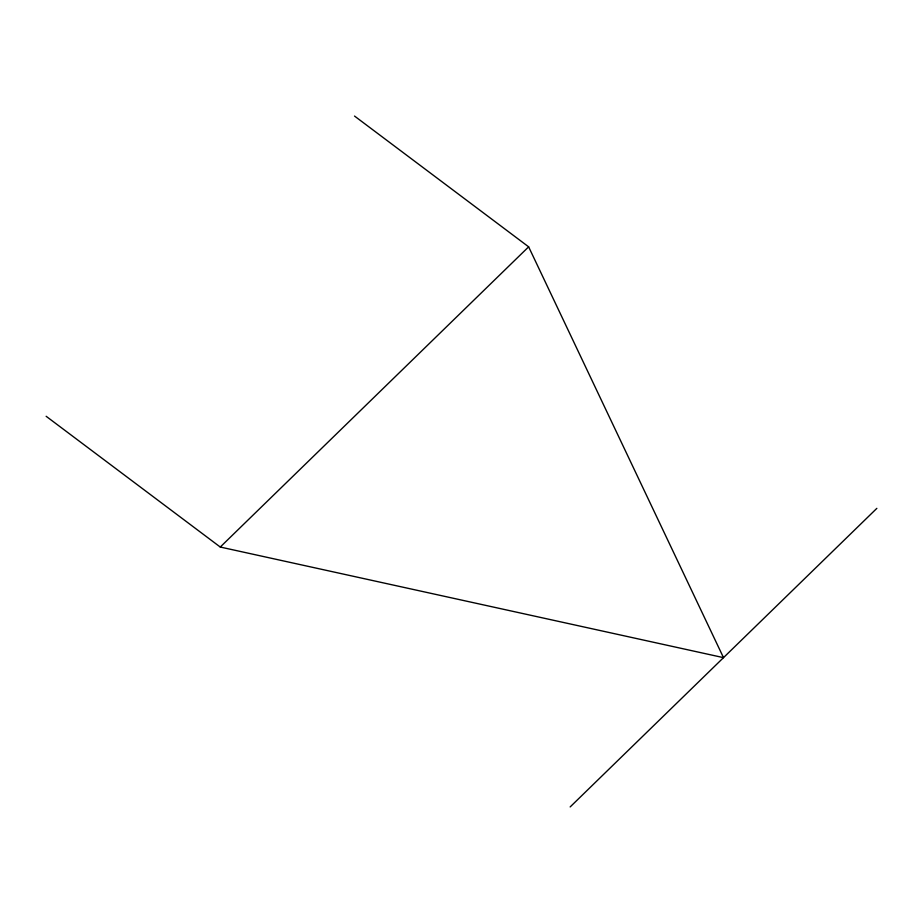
<?xml version="1.0" encoding="UTF-8"?>
<svg xmlns="http://www.w3.org/2000/svg" width="923" height="923" viewBox="0 0 923 923"><rect width="100%" height="100%" fill="white"/><g stroke="black" fill="none" stroke-linecap="round" stroke-linejoin="round"><path stroke-width="1.38" d="M46.15 416.285L220.262 547.039L528.637 246.833L354.524 116.067M570.16 806.933L876.85 508.354M220.262 547.039L723.505 657.649L528.637 246.833"/></g></svg>
